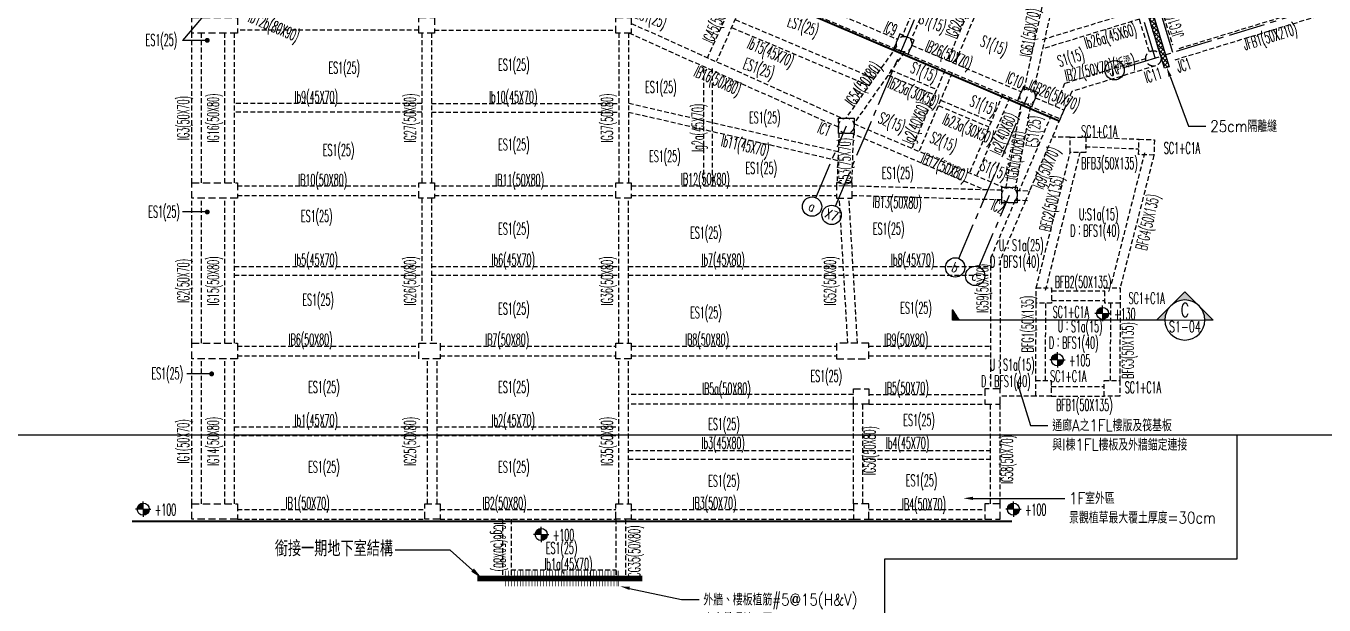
# Model space of a CAD drawing. Header units: centimetres. Extents: x -47768 to 194820, y -149527 to 141949.
# Drawn here: x 58664 to 65386, y -3783 to -788 of the extents above; entities that cross this region are included whole.
import ezdxf
from ezdxf import colors
from ezdxf.entities.mleader import LeaderData, LeaderLine
from ezdxf.enums import TextEntityAlignment as Align
from ezdxf.math import Vec2, Vec3

# ---------------------------------------------------------------- set-up
doc = ezdxf.new("R2010")
doc.units = ezdxf.units.CM
doc.header["$PDSIZE"] = 20
for name, pattern in [('CENTER', [2, 1.25, -0.25, 0.25, -0.25]), ('CENTER2', [28.575, 19.05, -3.175, 3.175, -3.175]), ('HIDDEN', [0.375, 0.25, -0.125])]:
    doc.linetypes.add(name, pattern=pattern)
doc.layers.get('0').update_dxf_attribs({"color": 8})
for name, color, linetype in [('0S-B', 6, 'HIDDEN'), ('0S-COL-H', 8, 'HIDDEN'), ('0S-colhead', 8, 'HIDDEN'), ('0S-GRID', 8, 'Continuous'), ('0S-J', 3, 'HIDDEN'), ('0S-伸縮縫', 4, 'Continuous'), ('0S-植筋', 2, 'Continuous'), ('1S-BN', 7, 'Continuous'), ('1S-CN', 2, 'Continuous'), ('1S-JN', 3, 'Continuous'), ('1S-SN', 4, 'Continuous'), ('1S-TEXT', 7, 'Continuous'), ('B', 6, 'HIDDEN'), ('detail', 1, 'Continuous'), ('FL高程', 7, 'Continuous'), ('分期線', 1, 'HIDDEN'), ('高程線', 7, 'Continuous')]:
    doc.layers.add(name, color=color, linetype=linetype)
doc.layers.add('0S-繪圖區', color=171, linetype='Continuous', plot=False)
doc.styles.add('ae', font='romans.shx', dxfattribs={"bigfont": 'chineset.shx'})
doc.styles.add('CHINA', font='romans.shx', dxfattribs={"width": 0.85, "bigfont": 'chineset.shx'})
doc.styles.add('ROMAND', font='romand')
doc.styles.add('txt', font='romans.shx', dxfattribs={"height": 0.2, "bigfont": 'chineset.shx'})

# ---------------------------------------------------------------- blocks, each defined once
blk = doc.blocks.new('地下一樓柱位')
at = {"color": 0, "linetype": 'HIDDEN', "ltscale": 150}
for p, q in [((153306.8, 67601.8), (153275.5, 67528.1)), ((153380.4, 67570.5), (153306.8, 67601.8)), ((153380.4, 67570.5), (153349.1, 67496.9)), ((153349.1, 67496.9), (153275.5, 67528.1)), ((154112.2, 67259.9), (154080.9, 67186.2)), ((154185.8, 67228.6), (154112.2, 67259.9)), ((154185.8, 67228.6), (154154.6, 67155)), ((154154.6, 67155), (154080.9, 67186.2)), ((154917.6, 66918), (154886.4, 66844.4)), ((154917.6, 66918), (154991.3, 66886.7)), ((154991.3, 66886.7), (154960, 66813.1)), ((154886.4, 66844.4), (154960, 66813.1)), ((156037, 66355.9), (156068.3, 66429.6)), ((156068.3, 66429.6), (156141.9, 66398.3)), ((156037, 66355.9), (156110.7, 66324.7)), ((156110.7, 66324.7), (156141.9, 66398.3)), ((154601.1, 66172.4), (154569.9, 66098.7)), ((154674.8, 66141.1), (154601.1, 66172.4)), ((154643.5, 66067.5), (154569.9, 66098.7)), ((154674.8, 66141.1), (154643.5, 66067.5)), ((155751.8, 65684), (155720.5, 65610.3)), ((155751.8, 65684), (155825.4, 65652.7)), ((154382.3, 65656.9), (154351.1, 65583.3)), ((154456, 65625.6), (154382.3, 65656.9)), ((154424.7, 65552), (154456, 65625.6)), ((154456, 65625.6), (154456, 65625.6)), ((155720.5, 65610.3), (155794.2, 65579.1)), ((155825.4, 65652.7), (155794.2, 65579.1)), ((154351.1, 65583.3), (154424.7, 65552)), ((155741, 65279.8), (155664.5, 65256.4)), ((155741, 65279.8), (155764.4, 65203.3)), ((155664.5, 65256.4), (155687.9, 65179.9)), ((155764.4, 65203.3), (155687.9, 65179.9)), ((155187.6, 64598.1), (155367.4, 65021.5)), ((155404.2, 65005.9), (155224.5, 64582.4)), ((155367.4, 65021.5), (155404.2, 65005.9)), ((155224.5, 64582.4), (155187.6, 64598.1))]:
    blk.add_line(p, q, dxfattribs=at)
for points in [[(152920.7, 69525.5), (152889.5, 69451.9), (152815.8, 69483.1), (152847.1, 69556.8), (152920.7, 69525.5)], [(153207.9, 69403.6), (153176.7, 69330), (153103, 69361.2), (153134.3, 69434.9), (153207.9, 69403.6)], [(152604.2, 68779.9), (152573, 68706.3), (152499.3, 68737.5), (152530.6, 68811.2), (152604.2, 68779.9)], [(152891.4, 68658), (152860.2, 68584.4), (152786.5, 68615.6), (152817.8, 68689.3), (152891.4, 68658)], [(152287.8, 68034.3), (152256.5, 67960.7), (152182.9, 67991.9), (152214.1, 68065.6), (152287.8, 68034.3)], [(152575, 67912.4), (152543.7, 67838.8), (152470.1, 67870), (152501.3, 67943.7), (152575, 67912.4)], [(151971.3, 67288.7), (151940, 67215.1), (151866.4, 67246.3), (151897.6, 67320), (151971.3, 67288.7)], [(151950.7, 67240.4), (152164.3, 67149.7)], [(151960.5, 67263.4), (152174.1, 67172.7)], [(152258.5, 67166.8), (152227.2, 67093.2), (152153.6, 67124.4), (152184.8, 67198.1), (152258.5, 67166.8)], [(152427.4, 67095.1), (152427, 67095.3)], [(155691.8, 66502.5), (155723.1, 66576.1), (155796.7, 66544.8), (155765.5, 66471.2), (155691.8, 66502.5)], [(153795.7, 66514.3), (153869.3, 66483), (153838.1, 66409.4), (153764.4, 66440.6), (153795.7, 66514.3)], [(156780.8, 66071.2), (156857.3, 66094.6), (156880.7, 66018.1), (156804.2, 65994.7), (156780.8, 66071.2)], [(156856.2, 65824.7), (156932.7, 65848.1), (156956.1, 65771.6), (156879.6, 65748.2), (156856.2, 65824.7)], [(151402.2, 65074.5), (151482.2, 65074.5), (151482.2, 64994.5), (151402.2, 64994.5), (151402.2, 65074.5)], [(152247.2, 64341.3), (152327.2, 64341.3), (152327.2, 64261.3), (152247.2, 64261.3), (152247.2, 64341.3)], [(153267.2, 64341.3), (153347.2, 64341.3), (153347.2, 64261.3), (153267.2, 64261.3), (153267.2, 64341.3)], [(152247.2, 63486.3), (152327.2, 63486.3), (152327.2, 63406.3), (152247.2, 63406.3), (152247.2, 63486.3)], [(153267.2, 63486.3), (153347.2, 63486.3), (153347.2, 63406.3), (153267.2, 63406.3), (153267.2, 63486.3)], [(154490.2, 63486.3), (154410.2, 63486.3), (154410.2, 63406.3), (154490.2, 63406.3), (154490.2, 63486.3)], [(152247.2, 62656.3), (152357.2, 62656.3), (152357.2, 62576.3), (152247.2, 62576.3), (152247.2, 62656.3)], [(153267.2, 62656.3), (153347.2, 62656.3), (153347.2, 62576.3), (153267.2, 62576.3), (153267.2, 62656.3)], [(154577.2, 62656.3), (154410.2, 62656.3), (154410.2, 62576.3), (154577.2, 62576.3), (154577.2, 62656.3)], [(155257.2, 62421.3), (155177.2, 62421.3), (155177.2, 62341.3), (155257.2, 62341.3), (155257.2, 62421.3)], [(152277.2, 61826.3), (152357.2, 61826.3), (152357.2, 61746.3), (152277.2, 61746.3), (152277.2, 61826.3)], [(153267.2, 61826.3), (153347.2, 61826.3), (153347.2, 61746.3), (153267.2, 61746.3), (153267.2, 61826.3)], [(154577.2, 61826.3), (154497.2, 61826.3), (154497.2, 61746.3), (154577.2, 61746.3), (154577.2, 61826.3)], [(155257.2, 61826.3), (155177.2, 61826.3), (155177.2, 61746.3), (155257.2, 61746.3), (155257.2, 61826.3)]]:
    blk.add_lwpolyline(points, dxfattribs=at)
for points in [[(154013.4, 69061.7), (153939.8, 69093), (153908.5, 69019.3), (153982.1, 68988.1), (154013.4, 69061.7)], [(154818.8, 68719.8), (154745.2, 68751.1), (154713.9, 68677.4), (154787.6, 68646.2), (154818.8, 68719.8)], [(153696.9, 68316.1), (153623.3, 68347.4), (153592, 68273.7), (153665.7, 68242.5), (153696.9, 68316.1)], [(154502.3, 67974.2), (154428.7, 68005.5), (154397.4, 67931.8), (154471.1, 67900.6), (154502.3, 67974.2)], [(155307.8, 67632.3), (155234.1, 67663.6), (155202.9, 67590), (155276.5, 67558.7), (155307.8, 67632.3)], [(150866, 67149.5), (150792.4, 67180.8), (150761.1, 67107.1), (150834.7, 67075.9), (150866, 67149.5)], [(151234.2, 66993.2), (151160.6, 67024.5), (151129.3, 66950.8), (151203, 66919.6), (151234.2, 66993.2)], [(153063.9, 66824.9), (152990.3, 66856.2), (152959, 66782.5), (153032.6, 66751.3), (153063.9, 66824.9)], [(150441.5, 66699.6), (150367.8, 66730.9), (150336.6, 66657.2), (150410.2, 66626), (150441.5, 66699.6)], [(152039.7, 66651.3), (151966, 66682.6), (151934.8, 66608.9), (152008.4, 66577.7), (152039.7, 66651.3)], [(150639.4, 66615.6), (150565.7, 66646.9), (150534.5, 66573.2), (150608.1, 66542), (150639.4, 66615.6)], [(151007.6, 66459.3), (150933.9, 66490.6), (150902.7, 66416.9), (150976.3, 66385.7), (151007.6, 66459.3)], [(152845.1, 66309.4), (152771.5, 66340.7), (152740.2, 66267), (152813.8, 66235.8), (152845.1, 66309.4)], [(151813, 66117.4), (151739.4, 66148.7), (151708.1, 66075), (151781.8, 66043.8), (151813, 66117.4)], [(150416.7, 66090.9), (150343, 66122.2), (150311.8, 66048.5), (150385.4, 66017.3), (150416.7, 66090.9)], [(150784.9, 65934.6), (150711.2, 65965.9), (150680, 65892.2), (150753.6, 65861), (150784.9, 65934.6)], [(153650.5, 65967.5), (153576.9, 65998.8), (153545.6, 65925.1), (153619.3, 65893.9), (153650.5, 65967.5)], [(152618.5, 65775.5), (152544.8, 65806.8), (152513.6, 65733.1), (152587.2, 65701.9), (152618.5, 65775.5)], [(151590.3, 65592.7), (151516.7, 65624), (151485.4, 65550.3), (151559.1, 65519.1), (151590.3, 65592.7)], [(153423.9, 65433.6), (153350.3, 65464.9), (153319, 65391.3), (153392.7, 65360), (153423.9, 65433.6)], [(152395.8, 65250.8), (152322.1, 65282.1), (152290.9, 65208.5), (152364.5, 65177.2), (152395.8, 65250.8)], [(155261.4, 65283.8), (155187.8, 65315), (155156.5, 65241.4), (155230.2, 65210.1), (155261.4, 65283.8)], [(151072.2, 64994.5), (151152.2, 64994.5), (151152.2, 65074.5), (151072.2, 65074.5)], [(154229.4, 65091.7), (154155.7, 65123), (154124.5, 65049.4), (154198.1, 65018.1), (154229.4, 65091.7)], [(153201.2, 64908.9), (153127.6, 64940.2), (153096.3, 64866.6), (153169.9, 64835.3), (153201.2, 64908.9)], [(155034.8, 64749.9), (154961.2, 64781.1), (154929.9, 64707.5), (155003.5, 64676.2), (155034.8, 64749.9)], [(155876.6, 64631.1), (155934, 64648.7), (155910.6, 64725.2), (155853.2, 64707.6)], [(154006.6, 64567.1), (153933, 64598.3), (153901.7, 64524.7), (153975.4, 64493.4), (154006.6, 64567.1)], [(151072.2, 64341.3), (151307.2, 64341.3), (151307.2, 64261.3), (151072.2, 64261.3)], [(154812.1, 64225.2), (154738.4, 64256.4), (154707.2, 64182.8), (154780.8, 64151.5), (154812.1, 64225.2)], [(155451.8, 63953.6), (155378.2, 63984.9), (155346.9, 63911.2), (155420.6, 63880), (155451.8, 63953.6)], [(154420.9, 63821.7), (154500.9, 63821.7), (154500.9, 63741.7), (154420.9, 63741.7)], [(151072.2, 63486.3), (151307.2, 63486.3), (151307.2, 63406.3), (151072.2, 63406.3)], [(155265.4, 63463.2), (155345.4, 63463.2), (155345.4, 63383.2), (155265.4, 63383.2)], [(151072.2, 62656.3), (151307.2, 62656.3), (151307.2, 62576.3), (151072.2, 62576.3)], [(154497.2, 62421.3), (154577.2, 62421.3), (154577.2, 62341.3), (154497.2, 62341.3)], [(151072.2, 61826.3), (151307.2, 61826.3), (151307.2, 61746.3), (151072.2, 61746.3)]]:
    blk.add_lwpolyline(points, close=True, dxfattribs=at)
for centre in [(150364.2, 66069.7), (150732.4, 65913.4), (151537.9, 65571.5), (152343.3, 65229.6), (153148.7, 64887.8), (153954.2, 64545.9), (154759.6, 64204), (156050.7, 64130.1), (155399.4, 63932.4), (154460.9, 63781.7), (155305.4, 63423.2)]:
    blk.add_circle(centre, 40, dxfattribs=at)
blk = doc.blocks.new('ELE')
at = {"ltscale": 100}
h = blk.add_hatch(color=0, dxfattribs=at)
h.dxf.hatch_style = 1
edge = h.paths.add_edge_path()
edge.add_arc((55199, -2026.6), 20.7, 90, 180)
edge.add_line((55178.3, -2026.6), (55199, -2026.6))
edge.add_line((55199, -2026.6), (55199, -2005.9))
h = blk.add_hatch(color=0, dxfattribs=at)
h.dxf.hatch_style = 1
edge = h.paths.add_edge_path()
edge.add_line((55199, -2047.4), (55199, -2026.6))
edge.add_line((55199, -2026.6), (55219.7, -2026.6))
edge.add_arc((55199, -2026.6), 20.7, 270, 360, ccw=False)
at = {"color": 0, "ltscale": 100}
for q in [(55199, -2000), (55172.4, -2026.6), (55225.6, -2026.6), (55199, -2053.2)]:
    blk.add_line((55199, -2026.6), q, dxfattribs=at)
blk.add_circle((55199, -2026.6), 20.7, dxfattribs=at)
blk = doc.blocks.new('0S-ELE')
at = {"layer": 'FL高程', "ltscale": 100, "xscale": 1.5, "yscale": 1.5, "zscale": 1.5}
blk.add_blockref('ELE', (-26764.5, -529.8), dxfattribs=at)
at = {"layer": 'FL高程', "ltscale": 100, "style": 'CHINA', "width": 0.5}
blk.add_attdef('+150', text='', height=60, dxfattribs=at).set_placement((56149.6, -3572.5), align=Align.MIDDLE)
blk = doc.blocks.new('*U146')
at = {"color": 0, "ltscale": 100}
blk.add_lwpolyline([(-36.3, 27), (36.3, 27), (36.3, -27), (-36.3, -27)], close=True, dxfattribs=at)
blk = doc.blocks.new('XLINE')
blk.add_circle((0, 0), 50)
at = {"style": 'ROMAND', "width": 0.74997, "flags": 8}
blk.add_attdef('X-LINE', text='', height=50, dxfattribs=at).set_placement((0, 0), align=Align.MIDDLE)
blk = doc.blocks.new('柱位編號')
at = {"color": 0, "linetype": 'CENTER2', "ltscale": 10}
for p, q in [((133563.4, 34129.1), (134524.5, 36393.5)), ((135219.6, 34895.8), (134780.6, 36331.7)), ((135310.4, 34923.6), (134871.4, 36359.5)), ((135057, 34846.1), (136147.2, 35179.4)), ((134203.1, 33857.6), (134558.7, 34695.2)), ((133462.1, 34172.1), (133620.2, 34544.5)), ((134306.7, 33813.6), (134464.8, 34186))]:
    blk.add_line(p, q, dxfattribs=at)
at = {"color": 0}
ref = blk.add_blockref('XLINE', (135009.2, 34831.5), dxfattribs=dict(at, rotation=17.00000000000323))
ref.add_attrib('X-LINE', 'J1', dxfattribs={"height": 50, "rotation": 17, "style": 'ROMAND', "width": 0.74997}).set_placement((135009.2, 34831.5), align=Align.MIDDLE)
ref = blk.add_blockref('XLINE', (133442.5, 34126.1), dxfattribs=dict(at, rotation=337))
ref.add_attrib('X-LINE', 'a', dxfattribs={"height": 50, "rotation": 337, "style": 'ROMAND', "width": 0.74997}).set_placement((133442.5, 34126.1), align=Align.MIDDLE)
ref = blk.add_blockref('XLINE', (133543.9, 34083.1), dxfattribs=dict(at, rotation=337))
ref.add_attrib('X-LINE', 'X7', dxfattribs={"height": 50, "rotation": 337, "style": 'ROMAND', "width": 0.74997}).set_placement((133543.9, 34083.1), align=Align.MIDDLE)
ref = blk.add_blockref('XLINE', (134183.6, 33811.5), dxfattribs=dict(at, rotation=337))
ref.add_attrib('X-LINE', 'b', dxfattribs={"height": 50, "rotation": 337, "style": 'ROMAND', "width": 0.74997}).set_placement((134183.6, 33811.5), align=Align.MIDDLE)
ref = blk.add_blockref('XLINE', (134287.2, 33767.6), dxfattribs=dict(at, rotation=337))
ref.add_attrib('X-LINE', 'c', dxfattribs={"height": 50, "rotation": 337, "style": 'ROMAND', "width": 0.74997}).set_placement((134287.2, 33767.6), align=Align.MIDDLE)
blk = doc.blocks.new('*U164')
at = {"layer": 'detail', "linetype": 'Continuous'}
h = blk.add_hatch(color=256, dxfattribs=at)
h.paths.add_polyline_path([(3699.5, 3449.3), (3655.4, 3493.4), (3611.3, 3449.3, -0.394082)])
h.paths.add_polyline_path([(3564, 3402), (3590.7, 3402, -0.189933), (3608.1, 3446.2)])
h.paths.add_polyline_path([(3746.8, 3402), (3702.7, 3446.2, -0.189933), (3720, 3402)])
blk.add_hatch(color=256, dxfattribs=at).paths.add_polyline_path([(4407.9, 3435.7), (4386.4, 3402), (4407.9, 3402)])
at = {"layer": 'detail', "linetype": 'CENTER'}
for p, q in [((4407.9, 3435.7), (4386.2, 3402.2)), ((4407.9, 3402), (4407.9, 3435.7)), ((3720, 3402), (4407.9, 3402))]:
    blk.add_line(p, q, dxfattribs=at)
at = {"layer": 'detail', "linetype": 'Continuous'}
blk.add_line((3720, 3402.2), (3590.7, 3401.9), dxfattribs=at)
blk.add_lwpolyline([(3720, 3402), (3746.8, 3402), (3655.4, 3493.4), (3564, 3402), (3590.7, 3402)], dxfattribs=at)
blk.add_circle((3655.4, 3402), 64.7, dxfattribs=at)
at = {"layer": 'detail', "linetype": 'Continuous', "style": 'CHINA', "flags": 8}
for tag, height, width, p in [('A', 45, 0.9, (3655.4, 3434.4)), ('S1-1', 35, 0.7, (3655.4, 3375.7))]:
    blk.add_attdef(tag, text='', height=height, dxfattribs=dict(at, width=width)).set_placement(p, align=Align.MIDDLE)

msp = doc.modelspace()

# ---------------------------------------------------------------- hatches: boundary and pattern name
at = {"layer": '0S-伸縮縫', "ltscale": 100}
h = msp.add_hatch(dxfattribs=at)
h.set_pattern_fill('ANSI37', color=256, scale=5)
h.set_pattern_definition([(45, (-10332.82, -24943.871), (-11.22532, 11.22532), []), (135, (-10332.82, -24943.871), (-11.22532, -11.22532), [])])
h.paths.add_polyline_path([(64158.6646, 304.0932), (64559.2385, -1006.1168), (64583.1564, -998.8044), (64182.6071, 311.3332), (64158.6892, 304.0207)])

# ---------------------------------------------------------------- linework, layer by layer
msp.add_point((63793.8967, -1323.4753))
at = {"layer": '0S-B', "ltscale": 100}
for p, q in [((63394.7667, -384.0135), (63199.8863, -843.1411)), ((63440.7922, -403.5494), (63245.9118, -862.677)), ((64481.0973, -921.5438), (64337.4584, -451.722)), ((64540.2353, -943.9601), (64385.2736, -437.1034)), ((64408.954, -429.5824), (64563.986, -936.6942)), ((64456.7694, -414.9645), (64600.3963, -884.7699)), ((64614.0025, -962.8893), (66287.3834, -451.3332)), ((63638.962, -487.6886), (63435.7886, -966.3534)), ((63675.7824, -503.3174), (63472.609, -981.9821)), ((62369.6629, -558.0118), (62192.8797, -951.8669)), ((62415.2785, -578.4865), (62238.4954, -972.3416)), ((62389.8823, -576.7112), (63195.324, -918.601)), ((62445.0699, -545.8189), (63179.2096, -857.4428)), ((63832.7485, -1117.218), (63952.2913, -569.4887)), ((63881.5986, -1127.8796), (64007.1273, -552.7237)), ((64636.3407, -903.7763), (65399.197, -670.5695)), ((61798.2778, -774.7485), (62896.0581, -1267.4908)), ((59523.5224, -1599.5221), (59523.5224, -824.522)), ((59573.5224, -1599.5221), (59573.5224, -824.522)), ((59693.5226, -1599.4532), (59693.5226, -824.4532)), ((59743.5226, -1599.4532), (59743.5226, -824.4532)), ((60698.2778, -809.1973), (59758.2778, -809.1973)), ((60713.2778, -824.1973), (60713.2778, -1599.4537)), ((60763.2778, -824.1973), (60763.2778, -1599.4537)), ((60778.2778, -809.1973), (61718.2778, -809.1973)), ((61733.2778, -824.1973), (61733.2778, -1599.1973)), ((61783.2778, -824.1973), (61783.2778, -1599.1973)), ((61786.3429, -824.1973), (62872.9722, -1311.9345)), ((63172.5109, -892.8332), (62909.82, -1264.1617)), ((63213.3294, -921.7096), (62950.6385, -1293.0381)), ((63195.324, -918.601), (64019.1772, -1268.3016)), ((63250.5116, -887.7085), (63818.9616, -1128.9982)), ((64504.1256, -996.8659), (64503.7418, -995.6105)), ((63737.8403, -1627.3409), (63820.4557, -1179.5069)), ((63787.0106, -1636.4117), (63869.626, -1188.5778)), ((63890.2637, -1159.2638), (64038.7138, -1222.2764)), ((64044.5659, -1208.4891), (64025.0293, -1254.5143)), ((64038.7138, -1222.2764), (64019.2026, -1268.3124)), ((62873.3239, -1341.3832), (62864.047, -1598.0989)), ((62931.1706, -1339.3043), (63625.0532, -1633.8364)), ((62948.2749, -1344.0916), (62938.9981, -1600.8074)), ((62950.7069, -1293.2789), (63737.7861, -1627.3701)), ((59523.5224, -2429.5221), (59523.5224, -1679.5221)), ((59573.5224, -2429.5221), (59573.5224, -1679.5221)), ((59693.2778, -2429.1973), (59693.2778, -1679.1973)), ((59743.2778, -2429.1973), (59743.2778, -1679.1973)), ((59758.2778, -1614.1973), (60698.5224, -1614.1973)), ((59758.2778, -1664.1973), (60698.5224, -1664.1973)), ((60713.2778, -1679.1973), (60713.2778, -2429.4537)), ((60763.2778, -1679.1973), (60763.2778, -2429.4537)), ((60778.5224, -1614.1973), (61718.2778, -1614.1973)), ((60778.5224, -1664.1973), (61718.2778, -1664.1973)), ((61733.2778, -2429.5221), (61733.2778, -1679.1973)), ((61783.2778, -2429.5221), (61783.2778, -1679.1973)), ((61798.2778, -1614.1973), (62860.9711, -1614.1973)), ((61798.2778, -1664.1973), (62860.9711, -1664.1973)), ((62969.6857, -2429.5221), (62925.9289, -1677.7446)), ((62940.8135, -1664.4431), (63724.8393, -1686.6875)), ((62942.2316, -1614.4632), (63726.2573, -1636.7076)), ((63788.6819, -1638.4787), (63861.1727, -1640.5355)), ((63861.1727, -1640.5355), (63840.193, -1689.9603)), ((62919.6011, -2429.5221), (62876.0134, -1680.6499)), ((63787.2639, -1688.4586), (63859.7546, -1690.5153)), ((63975.2635, -2157.3969), (64250.2635, -2157.3969)), ((63975.2635, -2207.3969), (64250.2635, -2207.3969)), ((59758.2778, -2444.1973), (60698.5224, -2444.1973)), ((60808.5224, -2444.1973), (61718.5224, -2444.1973)), ((61798.5224, -2444.1973), (62860.9711, -2444.1973)), ((63028.5242, -2444.3982), (63658.5342, -2444.3982)), ((59523.5224, -3259.5221), (59523.5224, -2509.5221)), ((59573.5224, -3259.5221), (59573.5224, -2509.5221)), ((59693.2778, -3259.1973), (59693.2778, -2509.1973)), ((59743.2778, -3259.1973), (59743.2778, -2509.1973)), ((59758.2778, -2494.1973), (60698.5224, -2494.1973)), ((60743.2778, -3259.1973), (60743.2778, -2509.1973)), ((60793.2778, -3259.1973), (60793.2778, -2509.1973)), ((60808.5224, -2494.1973), (61718.5224, -2494.1973)), ((61733.2778, -3259.1973), (61733.2778, -2509.5221)), ((61783.2778, -3259.1973), (61783.2778, -2509.5221)), ((61798.5224, -2494.1973), (62860.9711, -2494.1973)), ((63028.5242, -2494.3982), (63658.5342, -2494.3982)), ((62948.5224, -2694.4537), (61783.2778, -2694.4537)), ((62948.5224, -2744.4537), (61783.2778, -2744.4537)), ((62948.2778, -3259.1973), (62948.2778, -2744.852)), ((62998.2778, -3259.1973), (62998.2778, -2744.852)), ((63028.5242, -2694.4531), (63628.5342, -2694.4531)), ((63028.5242, -2744.4531), (63628.5342, -2744.4531)), ((63658.5105, -3259.5221), (63658.5105, -2744.5221)), ((63708.5105, -3259.5221), (63708.5105, -2744.5221)), ((59758.5224, -3289.5221), (60728.5224, -3289.5221)), ((60808.5224, -3289.5221), (61718.5224, -3289.5221)), ((61798.5224, -3289.5221), (62948.5224, -3289.5221)), ((63028.5224, -3289.5221), (63628.5224, -3289.5221)), ((59758.5224, -3339.5221), (60728.5224, -3339.5221)), ((60808.5224, -3339.5221), (61718.5224, -3339.5221)), ((61718.5224, -3339.4537), (61718.5244, -3646.0091)), ((61768.5224, -3339.4534), (61768.5244, -3646.0088)), ((61798.5224, -3339.5221), (62948.5224, -3339.5221)), ((63028.5224, -3339.5221), (63628.5224, -3339.5221)), ((61718.5244, -3646.0091), (61768.5244, -3646.0091))]:
    msp.add_line(p, q, dxfattribs=at)
for points in [[(64462.031, -957.408), (64042.3667, -1085.7049), (63992.6882, -1202.7399)], [(64513.6865, -993.9005), (64079.2817, -1126.7039), (64044.5659, -1208.4891)], [(63785.8113, -1690.1234), (63658.5105, -1990.0247), (63658.5105, -2664.5221)], [(63840.1693, -1690.0293), (63708.5105, -2000.1973), (63708.5105, -2664.5221)]]:
    msp.add_lwpolyline(points, dxfattribs=at)
at = {"layer": '0S-COL-H', "ltscale": 100}
for points in [[(64071.5977, -1362.5205), (64151.5977, -1362.5205), (64151.5977, -1442.5205), (64071.5977, -1442.5205)], [(64427.8014, -1373.5392), (64507.7527, -1376.3312), (64504.9607, -1456.2824), (64425.0094, -1453.4905)], [(63895.2635, -2142.3969), (63975.2635, -2142.3969), (63975.2635, -2222.3969), (63895.2635, -2222.3969)], [(64250.2635, -2142.3969), (64330.2635, -2142.3969), (64330.2635, -2222.3969), (64250.2635, -2222.3969)], [(63892.8885, -2622.5844), (63972.8885, -2622.5844), (63972.8885, -2702.5844), (63892.8885, -2702.5844)], [(64247.8885, -2622.5844), (64327.8885, -2622.5844), (64327.8885, -2702.5844), (64247.8885, -2702.5844)]]:
    msp.add_lwpolyline(points, close=True, dxfattribs=at)
at = {"layer": '0S-J', "ltscale": 100}
for p, q in [((64416.3996, -709.9197), (63916.9509, -862.5919)), ((62318.1424, -796.1453), (63028.84, -1095.9201)), ((62335.6314, -754.6829), (63055.4502, -1058.3051)), ((64429.5544, -752.954), (63930.1057, -905.6262)), ((62172.7128, -1007.7199), (62172.7128, -1614.1973)), ((62217.7128, -1007.7199), (62217.7128, -1614.1973)), ((63128.1151, -1042.1629), (63368.4463, -1144.1774)), ((63139.8371, -1014.5478), (63380.1682, -1116.5623)), ((63423.1492, -1015.3057), (63251.0435, -1420.7623)), ((63459.9694, -1030.9349), (63287.8638, -1436.3915)), ((63721.8786, -1142.1072), (63549.7728, -1547.5642)), ((60713.2778, -1189.1973), (59743.5226, -1189.1973)), ((60763.2778, -1189.1973), (61733.2778, -1189.1973)), ((62869.7875, -1439.2433), (61783.2778, -1188.6064)), ((63388.4649, -1199.3886), (63650.3738, -1310.5626)), ((63400.1869, -1171.7735), (63662.0957, -1282.9474)), ((63758.6988, -1157.7364), (63586.5931, -1563.1934)), ((60713.2778, -1234.1973), (59743.5226, -1234.1973)), ((60763.2778, -1234.1973), (61733.2778, -1234.1973)), ((62868.1325, -1485.0433), (61783.2778, -1234.7882)), ((63973.1624, -1248.7697), (63807.5004, -1639.0127)), ((64019.175, -1268.3007), (63861.1727, -1640.5355)), ((59743.2778, -2031.6973), (60713.2778, -2031.6973)), ((59743.2778, -2076.6973), (60713.2778, -2076.6973)), ((60763.2778, -2031.6973), (61733.2778, -2031.6973)), ((60763.2778, -2076.6973), (61733.2778, -2076.6973)), ((61783.2778, -2031.6973), (62922.7978, -2031.6973)), ((61783.2778, -2076.6973), (62922.7978, -2076.6973)), ((62946.7769, -2031.8982), (63658.5342, -2031.8982)), ((62946.7769, -2076.8982), (63658.5342, -2076.8982)), ((59743.2778, -2861.6973), (60743.2778, -2861.6973)), ((60793.2778, -2861.6973), (61733.2778, -2861.6973)), ((59743.2778, -2906.6973), (60743.2778, -2906.6973)), ((60793.2778, -2906.6973), (61733.2778, -2906.6973)), ((61783.2778, -2984.4531), (62948.2778, -2984.4531)), ((62998.5242, -2984.4531), (63658.5342, -2984.4531)), ((61783.2778, -3029.4531), (62948.2778, -3029.4531)), ((62998.5242, -3029.4531), (63658.5342, -3029.4531)), ((61131.0038, -3339.4672), (61131.0038, -3646.1333)), ((61176.0038, -3339.4672), (61176.0038, -3646.1333)), ((61176.0038, -3601.1199), (61718.5244, -3601.1199)), ((61131.0038, -3646.1333), (61176.0038, -3646.1333)), ((61176.0038, -3646.1199), (61718.5244, -3646.1199)), ((61180.2641, -3646.0091), (61225.2641, -3646.0091))]:
    msp.add_line(p, q, dxfattribs=at)
at = {"layer": '0S-伸縮縫', "ltscale": 100}
msp.add_lwpolyline([(64158.6892, 304.0207), (64182.6071, 311.3332), (64583.1564, -998.8044), (64559.2385, -1006.1168), (64158.6646, 304.0932)], dxfattribs=at)
at = {"layer": '0S-植筋', "ltscale": 100, "const_width": 3.5}
for points in [[(61147.4947, -3605.4958), (61147.4947, -3686.6332)], [(61162.6566, -3605.4958), (61162.6566, -3686.6332)], [(61177.8184, -3605.4958), (61177.8184, -3686.6332)], [(61192.9803, -3605.4958), (61192.9803, -3686.6332)], [(61208.1421, -3605.4958), (61208.1421, -3686.6332)], [(61223.304, -3605.4958), (61223.304, -3686.6332)], [(61238.4658, -3605.4958), (61238.4658, -3686.6332)], [(61253.6277, -3605.4958), (61253.6277, -3686.6332)], [(61268.7895, -3605.4958), (61268.7895, -3686.6332)], [(61283.9514, -3605.4958), (61283.9514, -3686.6332)], [(61299.1132, -3605.4958), (61299.1132, -3686.6332)], [(61314.2751, -3605.4958), (61314.2751, -3686.6332)], [(61329.4369, -3605.4958), (61329.4369, -3686.6332)], [(61344.5988, -3605.4958), (61344.5988, -3686.6332)], [(61359.7606, -3605.4958), (61359.7606, -3686.6332)], [(61374.9225, -3605.4958), (61374.9225, -3686.6332)], [(61390.0843, -3605.4958), (61390.0843, -3686.6332)], [(61405.2462, -3605.4958), (61405.2462, -3686.6332)], [(61420.408, -3605.4958), (61420.408, -3686.6332)], [(61435.5699, -3605.4958), (61435.5699, -3686.6332)], [(61450.7317, -3605.4958), (61450.7317, -3686.6332)], [(61465.8936, -3605.4958), (61465.8936, -3686.6332)], [(61481.0554, -3605.4958), (61481.0554, -3686.6332)], [(61496.2173, -3605.4958), (61496.2173, -3686.6332)], [(61511.3791, -3605.4958), (61511.3791, -3686.6332)], [(61526.541, -3605.4958), (61526.541, -3686.6332)], [(61541.7028, -3605.4958), (61541.7028, -3686.6332)], [(61556.8647, -3605.4958), (61556.8647, -3686.6332)], [(61572.0265, -3605.4958), (61572.0265, -3686.6332)], [(61587.1884, -3605.4958), (61587.1884, -3686.6332)], [(61602.3503, -3605.4958), (61602.3503, -3686.6332)], [(61617.5121, -3605.4958), (61617.5121, -3686.6332)], [(61632.674, -3605.4958), (61632.674, -3686.6332)], [(61647.8358, -3605.4958), (61647.8358, -3686.6332)], [(61662.9977, -3605.4958), (61662.9977, -3686.6332)], [(61678.1595, -3605.4958), (61678.1595, -3686.6332)], [(61693.3214, -3605.4958), (61693.3214, -3686.6332)], [(61708.4832, -3605.4958), (61708.4832, -3686.6332)], [(61723.6451, -3605.4958), (61723.6451, -3686.6332)], [(61730.7823, -3605.4958), (61730.7823, -3686.6332)]]:
    msp.add_lwpolyline(points, dxfattribs=at)
at = {"layer": '0S-繪圖區', "ltscale": 100}
msp.add_lwpolyline([(68757.8069, 577.2552), (67013.8236, 577.2552), (66463.5683, 520.1215), (66463.5683, -2905.4002), (64933.3589, -2905.4002), (64933.3589, -3546.2812), (63109.4495, -3546.2812), (63109.4495, -3941.0451), (57867.8069, -3941.0451)], dxfattribs=at)
at = {"layer": '1S-SN', "ltscale": 100}
for p, q in [((59602.5773, -712.2757), (59474.2554, -862.366)), ((59602.5773, -862.366), (59474.2554, -862.366)), ((59602.5773, -1750.1279), (59474.2554, -1750.1279)), ((59625.2763, -2587.7477), (59496.9544, -2587.7477))]:
    msp.add_line(p, q, dxfattribs=at)
at = {"layer": '1S-SN', "linetype": 'HIDDEN', "ltscale": 100}
for p, q in [((64071.5977, -1362.5205), (63979.1815, -1362.5205)), ((63892.8885, -2702.5844), (63708.5342, -2702.5844))]:
    msp.add_line(p, q, dxfattribs=at)
at = {"layer": '1S-SN', "color": 4, "linetype": 'Continuous', "const_width": 13.5}
for points in [[(59597.3232, -859.4096, -0.584755303), (59607.8314, -859.4096, -1.710117025), (59597.3232, -859.4096, -0.557367557)], [(59597.3232, -1747.1716, -0.584755303), (59607.8314, -1747.1716, -1.710117025), (59597.3232, -1747.1716, -0.557367557)], [(59620.0222, -2584.7913, -0.584755303), (59630.5304, -2584.7913, -1.710117025), (59620.0222, -2584.7913, -0.557367557)]]:
    msp.add_lwpolyline(points, format="xyb", dxfattribs=at)
at = {"layer": 'B', "ltscale": 100}
for p, q in [((64151.5977, -1362.5205), (64427.8014, -1373.5392)), ((63895.2635, -2142.3969), (64071.5977, -1442.5205)), ((63943.7483, -2154.6126), (64123.1603, -1442.5205)), ((64149.6046, -1412.4808), (64425.8083, -1423.4995)), ((64456.5067, -1443.9452), (64281.8095, -2130.0596)), ((64504.9607, -1456.2824), (64330.2635, -2142.3969)), ((63892.8885, -2622.5844), (63895.2635, -2222.3969)), ((63942.8876, -2622.8811), (63945.2626, -2222.6936)), ((64280.2644, -2222.1001), (64277.8894, -2622.2876)), ((64330.2635, -2222.3969), (64327.8885, -2622.5844)), ((63972.8885, -2652.5844), (64247.8885, -2652.5844)), ((63972.8885, -2702.5844), (64247.8885, -2702.5844))]:
    msp.add_line(p, q, dxfattribs=at)
at = {"layer": '分期線', "ltscale": 100, "const_width": 30}
msp.add_lwpolyline([(61001.9539, -3646.0645), (61855.7323, -3646.0645)], dxfattribs=at)
at = {"layer": '高程線', "linetype": 'HIDDEN', "ltscale": 100, "const_width": 10}
for points in [[(58587.9217, 1037.0726), (64014.3464, -1279.6764)], [(59212.1266, -3350.9334), (63769.5281, -3350.9334)]]:
    msp.add_lwpolyline(points, dxfattribs=at)

# ---------------------------------------------------------------- block references
at = {"layer": '0S-colhead', "ltscale": 100}
msp.add_blockref('地下一樓柱位', (-91548.6749, -65085.8282), dxfattribs=at)
at = {"layer": '0S-GRID'}
msp.add_blockref('柱位編號', (-70708.0047, -35848.5686), dxfattribs=at)
at = {"layer": '0S-繪圖區', "color": 11, "ltscale": 100, "xscale": 150, "yscale": 150, "zscale": 150}
msp.add_blockref('*U146', (63312.8069, 1144.5998), dxfattribs=at)
at = {"layer": 'detail', "linetype": 'Continuous'}
ref = msp.add_blockref('*U164', (70513.7353, -7752.224), dxfattribs=dict(at, xscale=-1.599999999999999, yscale=1.6, zscale=1.6, rotation=1.567377347025221e-11))
ref.add_attrib('S1-1', 'S1-04', dxfattribs={"linetype": 'Continuous', "height": 56, "style": 'CHINA', "width": 0.65, "flags": 8}).set_placement((64665.1421, -2343.5372), align=Align.MIDDLE)
ref.add_attrib('A', 'C', dxfattribs={"linetype": 'Continuous', "height": 72, "style": 'CHINA', "width": 0.7, "flags": 8}).set_placement((64665.1421, -2257.2124), align=Align.MIDDLE)
at = {"layer": 'FL高程', "color": 0, "ltscale": 100}
for p, values in [((8205.0498, 1294.9972), {'+150': '+130'}), ((7970.8905, 1054.7488), {'+150': '+105'}), ((3236.9215, 282.2156), {'+150': '+100'}), ((7743.1272, 282.2156), {'+150': '+100'}), ((5298.056, 151.1842), {'+150': '+100'})]:
    msp.add_blockref('0S-ELE', p, dxfattribs=at).add_auto_attribs(values)

# ---------------------------------------------------------------- texts
at = {"layer": '1S-BN', "width": 0.5}
for s, rotation, style, p in [('IG62a(40X70)', 427, 'txt', (63508.3937, -718.5236)), ('JFG1(50X210)', 107, 'txt', (64594.5961, -708.0314)), ('IG45(50X80)', 425.88460081, 'txt', (62247.6258, -756.293)), ('IG61(50X70)', 80, 'txt', (63865.1749, -823.4828)), ('JFB1(50X210)', 17, 'txt', (65107.2103, -847.2113)), ('IB26(50X70)', 337, 'txt', (63441.2673, -940.6511)), ('IB27(50X70)(折梁)', 732.42997007, 'txt', (64226.2729, -1010.0346)), ('IB16(50X80)', 695.88461053, 'txt', (62244.5257, -1074.2934)), ('IG54(50X80)', 414.55614267, 'txt', (63002.5838, -1089.8805)), ('ICB26(50X70)', 337, 'txt', (63987.1487, -1150.1661)), ('IG16(50X80)', 90, 'txt', (59637.3705, -1264.1093)), ('IG27(50X80)', 90, 'txt', (60657.3702, -1264.109)), ('IG37(50X80)', 90, 'txt', (61677.3697, -1264.1089)), ('IG3(50X70)', 90, 'txt', (59482.3699, -1264.1089)), ('IG60(50X80)', 80, 'txt', (63791.7589, -1457.5077)), ('IG53(75X70)', 90, 'txt', (62908.2554, -1493.5226)), ('IB17(50X80)', 696.99995811, 'txt', (63418.9083, -1521.4361)), ('BFB3(50X135)', 360.00000542, 'CHINA', (64274.6808, -1502.1878)), ('IB10(50X80)', 360.000003, 'txt', (60200.3169, -1588.3973)), ('IB11(50X80)', 360.00001985, 'txt', (61220.3165, -1588.3971)), ('IB12(50X80)', 359.99999459, 'txt', (62182.3378, -1584.1969)), ('BFG2(50X135)', 77.00538308, 'CHINA', (63976.9992, -1707.066)), ('IB13(50X80)', 358.61589552, 'txt', (63175.6016, -1704.7965)), ('BFG4(50X135)', 77.00538351, 'CHINA', (64475.2913, -1803.4141)), ('IG2(50X70)', 90, 'txt', (59482.37, -2106.6087)), ('IG15(50X80)', 90, 'txt', (59637.3702, -2106.609)), ('IG26(50X80)', 90, 'txt', (60657.3704, -2106.6089)), ('IG36(50X80)', 90, 'txt', (61677.3698, -2106.6087)), ('IG52(50X80)', 90, 'txt', (62831.3701, -2106.6088)), ('IG59(50X70)', 90, 'txt', (63621.5822, -2144.7659)), ('BFB2(50X135)', 359.99999857, 'CHINA', (64138.0135, -2116.5969)), ('BFG1(50X135)', 89.99999998, 'CHINA', (63855.336, -2329.8724)), ('BFG3(50X135)', 90.00000277, 'CHINA', (64373.8907, -2466.7949)), ('IB6(50X80)', 360.00000568, 'txt', (60137.7249, -2414.1973)), ('IB7(50X80)', 359.99999305, 'txt', (61155.8955, -2414.1973)), ('IB8(50X80)', 359.9999918, 'txt', (62191.0345, -2414.1973)), ('IB9(50X80)', 359.9999703, 'txt', (63222.5593, -2414.3983)), ('IB5(50X70)', 360.00000665, 'txt', (63225.1014, -2664.4531)), ('IB5a(50X80)', 360.00001885, 'txt', (62290.8599, -2668.6537)), ('BFB1(50X135)', 360.00000169, 'CHINA', (64144.6332, -2753.1316)), ('IG14(50X80)', 90, 'txt', (59637.37, -2936.6086)), ('IG25(50X80)', 90, 'txt', (60657.37, -2936.6085)), ('IG35(50X80)', 90, 'txt', (61677.3701, -2936.6086)), ('IG1(50X70)', 90, 'txt', (59482.3702, -2936.6086)), ('IG50(50X80)', 90, 'txt', (63037.1279, -2984.4531)), ('IG58(50X70)', 90, 'txt', (63748.1942, -3030.6402)), ('IB1(50X70)', 360.00001104, 'txt', (60122.3701, -3259.522)), ('IB2(50X80)', 359.99999305, 'txt', (61142.3701, -3259.522)), ('IB3(50X70)', 359.99999264, 'txt', (62229.3704, -3259.5221)), ('IB4(50X70)', 360.0000211, 'txt', (63314.0306, -3266.1382)), ('ICG35(50X80)', 90, 'txt', (61817.9528, -3511.5408))]:
    msp.add_text(s, height=60, rotation=rotation, dxfattribs=dict(at, style=style)).set_placement(p, align=Align.MIDDLE)
at = {"layer": '1S-CN', "style": 'txt', "width": 0.5}
for s, rotation, p in [('IC9', 337, (63142.3937, -800.616)), ('IC11', 17, (64500.195, -1042.7233)), ('JC1', 17, (64659.1138, -990.7648)), ('IC10', 337, (63784.9764, -1067.2772)), ('IC1', 337, (62798.9726, -1321.7073)), ('IC2', 337, (63697.6219, -1721.396))]:
    msp.add_text(s, height=60, rotation=rotation, dxfattribs=at).set_placement(p, align=Align.MIDDLE)
at = {"layer": '1S-CN', "linetype": 'Continuous', "style": 'CHINA', "width": 0.5}
for p in [(64221.9197, -1332.5205), (64650.3991, -1419.5346), (64467.584, -2196.009), (64074.8316, -2266.9736), (64061.8259, -2599.5529), (64447.8109, -2657.113)]:
    msp.add_text('SC1+C1A', height=60, dxfattribs=at).set_placement(p, align=Align.MIDDLE)
at = {"layer": '1S-JN', "style": 'txt', "width": 0.5}
for s, rotation, p in [('Ib12b(80X90)', 337, (59947.2011, -794.5103)), ('Ib26a(45X60)', 375.9947754, (64281.054, -844.6265)), ('Ib15(45X70)', 696.0494553, (62519.4778, -928.007)), ('Ib23a(30X50)', 337, (63259.6783, -1135.4811)), ('Ib9(45X70)', 359.99999937, (60166.9941, -1159.1976)), ('Ib10(45X70)', 359.99999937, (61186.9937, -1159.1976)), ('Ig2a(45X70)', 90, (62146.9128, -1314.6626)), ('Ig2(40X60)', 427, (63275.2346, -1290.999)), ('Ib23a(30X50)', 337, (63541.8994, -1323.0667)), ('Ig2(40X60)', 427, (63728.2361, -1345.6933)), ('Ib11(45X70)', 347.38387303, (62388.0299, -1411.4094)), ('Ig9(50X70)', 67, (63950.4636, -1523.662)), ('Ib5(45X70)', 360.00000204, (60166.994, -2001.6974)), ('Ib6(45X70)', 359.99999937, (61186.9938, -2001.6974)), ('Ib7(45X80)', 360.00000601, (62273.9937, -2001.6974)), ('Ib8(45X70)', 359.99998299, (63255.7956, -2001.6974)), ('Ib1(45X70)', 360.00000568, (60166.9938, -2831.6973)), ('Ib2(45X70)', 359.99999305, (61186.9938, -2831.6973)), ('Ib3(45X80)', 359.99995917, (62273.9941, -2949.1967)), ('Ib4(45X70)', 359.99996664, (63228.994, -2949.1973)), ('ICg6(50X80)', 630.00004143, (61113.1859, -3483.3687)), ('Ib1a(45X70)', 360.00000568, (61472.9066, -3575.3198))]:
    msp.add_text(s, height=60, rotation=rotation, dxfattribs=at).set_placement(p, align=Align.MIDDLE)
at = {"layer": '1S-SN', "linetype": 'Continuous', "style": 'ae', "width": 0.5}
for s, rotation, p in [('ES1(25)', 340, (61813.6397, -745.8346)), ('ES1(25)', 340, (62601.821, -788.1189)), ('S1(15)', 338, (63284.1716, -772.5391)), ('S1(15)', 338, (63600.8199, -890.1945)), ('S1(15)', 17, (64017.1653, -1000.703)), ('ES1(25)', 340, (62372.5971, -1007.0993)), ('S1(15)', 337, (63238.3329, -1026.6866)), ('S1(15)', 337, (63546.2211, -1198.8377)), ('S2(15)', 337, (63072.3602, -1286.8638)), ('ES1(25)', 82.61926084, (63900.8677, -1419.063)), ('S2(15)', 337, (63339.5958, -1387.7565)), ('S1(15)', 337, (63599.9313, -1531.7704))]:
    msp.add_text(s, height=60, rotation=rotation, dxfattribs=at).set_placement(p)
for s, p in [('ES1(25)', (59283.644, -890.1275)), ('ES1(25)', (60230.1948, -1033.4515)), ('ES1(25)', (61108.5075, -1018.1404)), ('ES1(25)', (61869.8309, -1133.4493)), ('ES1(25)', (62408.026, -1291.3357)), ('ES1(25)', (60201.1337, -1459.131)), ('ES1(25)', (61108.5075, -1430.9993)), ('ES1(25)', (61890.4475, -1491.4635)), ('ES1(25)', (62389.9306, -1552.3404)), ('ES1(25)', (63096.573, -1578.1511)), ('ES1(25)', (59297.3781, -1777.8895)), ('ES1(25)', (60088.0548, -1801.1623)), ('U:S1a(15)', (64116.6267, -1792.0259)), ('ES1(25)', (61108.5075, -1867.1572)), ('ES1(25)', (63049.4452, -1866.8654)), ('D：BFS1(40)', (64071.6547, -1877.1268)), ('ES1(25)', (62103.3688, -1887.3447)), ('U：S1a(25)', (63701.4526, -1951.7254)), ('D：BFS1(40)', (63656.4805, -2036.8263)), ('ES1(25)', (60095.1295, -2234.1324)), ('ES1(25)', (61108.5075, -2280.0161)), ('ES1(25)', (63191.1857, -2276.0609)), ('ES1(25)', (62103.3688, -2300.2036)), ('U：S1a(15)', (64006.4798, -2371.6807)), ('D：BFS1(40)', (63961.5078, -2456.7816)), ('ES1(25)', (59313.7687, -2615.3813)), ('U：S1a(15)', (63654.8968, -2570.1543)), ('ES1(25)', (60125.128, -2685.6327)), ('ES1(25)', (61108.5075, -2685.6327)), ('ES1(25)', (62726.5816, -2628.2273)), ('D：BFS1(40)', (63609.9248, -2655.2552)), ('ES1(25)', (62196.8008, -2877.2926)), ('ES1(25)', (63207.1843, -2856.894)), ('ES1(25)', (60125.128, -3098.4916)), ('ES1(25)', (61108.5075, -3098.4916)), ('ES1(25)', (62196.8008, -3170.8873)), ('ES1(25)', (63219.7946, -3169.0005)), ('ES1(25)', (61355.7408, -3518.2851))]:
    msp.add_text(s, height=60, dxfattribs=at).set_placement(p)
at = {"layer": '1S-TEXT', "color": 7, "linetype": 'Continuous', "style": 'CHINA', "width": 0.85}
msp.add_text('銜接一期地下室結構', height=80, dxfattribs=at).set_placement((60258.4745, -3486.906), align=Align.MIDDLE)

# ---------------------------------------------------------------- leaders
at = {"layer": '1S-TEXT', "color": 7, "linetype": 'Continuous'}
ml = msp.add_multileader_mtext('Standard', dxfattribs=at)
ml.set_content('25cm隔離縫', color=7, style='CHINA')
ml.set_leader_properties(color=256, linetype='ByLayer', lineweight=-1)
ml.build(insert=Vec2(0, 0))
ml.multileader.update_dxf_attribs({"dogleg_length": 0.6, "arrow_head_size": 49.5, "scale": 150})
ctx = ml.context
ctx.base_point, ctx.scale, ctx.char_height, ctx.arrow_head_size, ctx.landing_gap_size, ctx.plane_origin = Vec3(64774.1835, -1306.4248), 150, 60, 49.5, 22.5, Vec3(64571.1974, -1002.4606)
notes = []
notes.append((ctx, [(0, (1, 1, 0), (64684.1835, -1306.4248), (1, 0), 90, [(0, [(64571.1974, -1002.4606)], 256, [])])]))
ctx.mtext.insert, ctx.mtext.flow_direction = Vec3(64796.6835, -1276.4248), 5
ml = msp.add_multileader_mtext('Standard', dxfattribs=at)
ml.set_content('通廊A之1FL樓版及筏基板^J與I棟1FL樓板及外牆錨定連接', color=7, style='CHINA')
ml.set_leader_properties(color=256, linetype='ByLayer', lineweight=-1)
ml.build(insert=Vec2(0, 0))
ml.multileader.update_dxf_attribs({"dogleg_length": 0.6, "arrow_head_size": 49.5, "scale": 150})
ctx = ml.context
ctx.base_point, ctx.scale, ctx.char_height, ctx.arrow_head_size, ctx.landing_gap_size, ctx.plane_origin = Vec3(63956.1975, -2854.3309), 150, 60, 49.5, 22.5, Vec3(63792.4218, -2617.7291)
notes.append((ctx, [(0, (1, 1, 0), (63866.1975, -2854.3309), (1, 0), 90, [(0, [(63792.4218, -2617.7291)], 256, [])])]))
ctx.mtext.insert, ctx.mtext.flow_direction = Vec3(63978.6975, -2824.3309), 5
ml = msp.add_multileader_mtext('Standard', dxfattribs=at)
ml.set_content('1F室外區\\P景觀植草最大覆土厚度=30cm', color=7, style='CHINA')
ml.set_leader_properties(color=256, linetype='ByLayer', lineweight=-1)
ml.build(insert=Vec2(0, 0))
ml.multileader.update_dxf_attribs({"dogleg_length": 0.6, "arrow_head_size": 49.5, "scale": 150})
ctx = ml.context
ctx.base_point, ctx.scale, ctx.char_height, ctx.arrow_head_size, ctx.landing_gap_size, ctx.plane_origin = Vec3(64043.0373, -3231.475), 150, 60, 49.5, 22.5, Vec3(63517.7688, -3231.475)
notes.append((ctx, [(0, (1, 1, 0), (63953.0373, -3231.475), (1, 0), 90, [(0, [(63517.7688, -3231.475)], 256, [])])]))
ctx.mtext.insert, ctx.mtext.flow_direction = Vec3(64065.5373, -3201.475), 5
at = {"layer": '1S-TEXT'}
ml = msp.add_multileader_mtext('Standard', dxfattribs=at)
ml.set_content(' ', color=256, style='CHINA')
ml.set_leader_properties(color=256, linetype='ByLayer', lineweight=-1)
ml.build(insert=Vec2(0, 0))
ml.multileader.update_dxf_attribs({"dogleg_length": 0.6, "arrow_head_size": 66, "scale": 200})
ctx = ml.context
ctx.base_point, ctx.scale, ctx.char_height, ctx.arrow_head_size, ctx.landing_gap_size, ctx.plane_origin = Vec3(60464.7922, -3499.2542), 200, 60, 66, 30, Vec3(60928.6364, -3646.0645)
ctx.text_align_type = 2
notes.append((ctx, [(0, (1, 1, 0), (60859.6962, -3499.2542), (-1, 0), 283.904, [(0, [(61025.7485, -3646.0645)], 0, [])])]))
ctx.mtext.insert, ctx.mtext.alignment, ctx.mtext.flow_direction = Vec3(60545.7922, -3469.2542), 3, 5
at = {"layer": '1S-TEXT', "color": 7, "linetype": 'Continuous'}
ml = msp.add_multileader_mtext('Standard', dxfattribs=at)
ml.set_content('外牆、樓板植筋#5@15(H&V)\\P止水帶環繞一圈', color=7, style='CHINA')
ml.set_leader_properties(color=256, linetype='ByLayer', lineweight=-1)
ml.build(insert=Vec2(0, 0))
ml.multileader.update_dxf_attribs({"dogleg_length": 0.6, "arrow_head_size": 49.5, "scale": 150})
ctx = ml.context
ctx.base_point, ctx.scale, ctx.char_height, ctx.arrow_head_size, ctx.landing_gap_size, ctx.plane_origin = Vec3(62149.1506, -3755.46), 150, 60, 49.5, 22.5, Vec3(61654.8075, -3923.9807)
notes.append((ctx, [(0, (1, 1, 0), (62059.1506, -3755.46), (1, 0), 90, [(0, [(61741.1151, -3686.6332)], 256, [])])]))
ctx.mtext.insert, ctx.mtext.flow_direction = Vec3(62171.6506, -3725.46), 5
for ctx, leaders in notes:
    for number, flags, end, landing, length, lines in leaders:
        leader = LeaderData()
        leader.index, (leader.has_last_leader_line, leader.has_dogleg_vector, leader.attachment_direction) = number, flags
        leader.last_leader_point, leader.dogleg_vector, leader.dogleg_length = Vec3(end), Vec3(landing), length
        for number, points, colour, breaks in lines:
            line = LeaderLine()
            line.index, line.vertices, line.color, line.breaks = number, Vec3.list(points), colors.encode_raw_color(colour), breaks
            leader.lines.append(line)
        ctx.leaders.append(leader)

doc.saveas('drawing.dxf')
